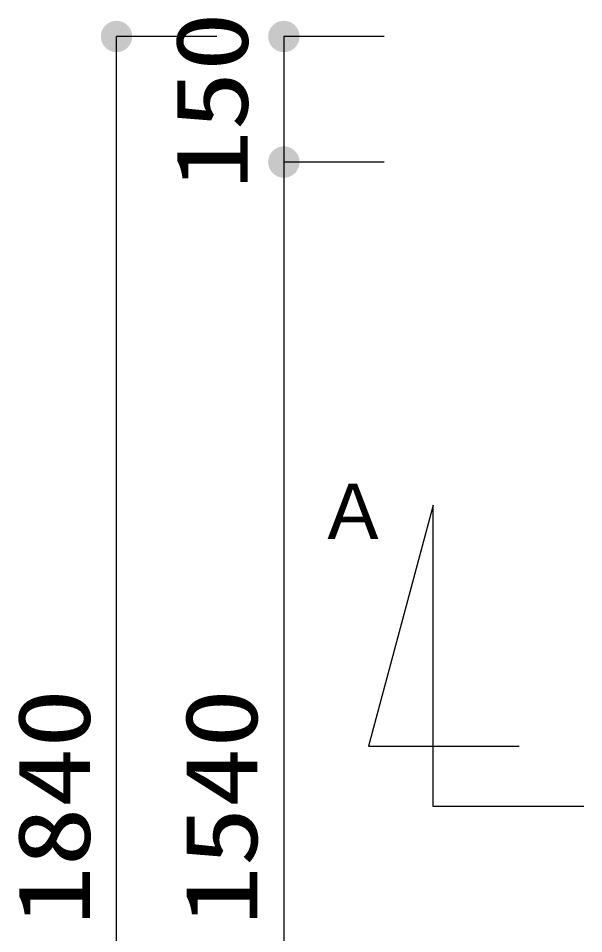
# Model space of a CAD drawing. Units: millimetres, scale not verified. Extents: x -24028 to 8910, y -6308 to 6308.
# Drawn here: x -6721 to -6045, y 3734 to 4828 of the extents above; entities that cross this region are included whole.
import ezdxf
from ezdxf.enums import TextEntityAlignment as Align

# ---------------------------------------------------------------- set-up
doc = ezdxf.new("R2010")
doc.units = ezdxf.units.MM
doc.header["$LTSCALE"] = 30
doc.layers.add('0-5_空気管', color=3, linetype='Continuous', lineweight=25)
doc.layers.add('0-E_00クル-フ-6寸法', color=132, linetype='Continuous', lineweight=25)
doc.styles.add('ＭＳ ゴシック', font='')
doc.styles.get('ＭＳ ゴシック').set_extended_font_data('MS Gothic')

msp = doc.modelspace()

# ---------------------------------------------------------------- linework, layer by layer
at = {"layer": '0-5_空気管'}
msp.add_lwpolyline([(-6044.66, 3886.37), (-6224.66, 3886.37), (-6224.66, 4246.37), (-6301.83, 3958.37), (-6121.83, 3958.37)], dxfattribs=at)
at = {"layer": '0-E_00クル-フ-6寸法', "color": 4}
for p, q in [((-6483.08, 4806.24), (-6603.08, 4806.24)), ((-6603.08, 2966.24), (-6603.08, 4806.24)), ((-6283.08, 4806.24), (-6403.08, 4806.24)), ((-6403.08, 4806.24), (-6403.08, 4656.24)), ((-6283.08, 4656.24), (-6403.08, 4656.24)), ((-6283.08, 4656.24), (-6403.08, 4656.24)), ((-6403.08, 4656.24), (-6403.08, 3116.24))]:
    msp.add_line(p, q, dxfattribs=at)
at = {"layer": '0-E_00クル-フ-6寸法'}
for points in [[(-6603.08, 4806.24), (-6612.11, 4822.67), (-6609.98, 4823.67)], [(-6603.08, 4806.24), (-6609.98, 4823.67), (-6607.74, 4824.4)], [(-6603.08, 4806.24), (-6607.74, 4824.4), (-6605.43, 4824.84)], [(-6603.08, 4806.24), (-6605.43, 4824.84), (-6603.08, 4824.99)], [(-6603.08, 4806.24), (-6603.08, 4824.99), (-6600.73, 4824.84)], [(-6603.08, 4806.24), (-6600.73, 4824.84), (-6598.41, 4824.4)], [(-6603.08, 4806.24), (-6598.41, 4824.4), (-6596.17, 4823.67)], [(-6603.08, 4806.24), (-6596.17, 4823.67), (-6594.04, 4822.67)], [(-6403.08, 4806.24), (-6412.11, 4822.67), (-6409.98, 4823.67)], [(-6403.08, 4806.24), (-6409.98, 4823.67), (-6407.74, 4824.4)], [(-6403.08, 4806.24), (-6407.74, 4824.4), (-6405.43, 4824.84)], [(-6403.08, 4806.24), (-6405.43, 4824.84), (-6403.08, 4824.99)], [(-6403.08, 4806.24), (-6403.08, 4824.99), (-6400.73, 4824.84)], [(-6403.08, 4806.24), (-6400.73, 4824.84), (-6398.41, 4824.4)], [(-6403.08, 4806.24), (-6398.41, 4824.4), (-6396.17, 4823.67)], [(-6403.08, 4806.24), (-6396.17, 4823.67), (-6394.04, 4822.67)], [(-6603.08, 4806.24), (-6620.91, 4812.03), (-6620.04, 4814.22)], [(-6603.08, 4806.24), (-6620.04, 4814.22), (-6618.91, 4816.28)], [(-6603.08, 4806.24), (-6618.91, 4816.28), (-6617.52, 4818.19)], [(-6603.08, 4806.24), (-6617.52, 4818.19), (-6615.91, 4819.91)], [(-6603.08, 4806.24), (-6615.91, 4819.91), (-6614.1, 4821.41)], [(-6603.08, 4806.24), (-6614.1, 4821.41), (-6612.11, 4822.67)], [(-6603.08, 4806.24), (-6594.04, 4822.67), (-6592.05, 4821.41)], [(-6603.08, 4806.24), (-6592.05, 4821.41), (-6590.24, 4819.91)], [(-6603.08, 4806.24), (-6590.24, 4819.91), (-6588.63, 4818.19)], [(-6603.08, 4806.24), (-6588.63, 4818.19), (-6587.24, 4816.28)], [(-6603.08, 4806.24), (-6587.24, 4816.28), (-6586.11, 4814.22)], [(-6603.08, 4806.24), (-6586.11, 4814.22), (-6585.24, 4812.03)], [(-6403.08, 4806.24), (-6420.91, 4812.03), (-6420.04, 4814.22)], [(-6403.08, 4806.24), (-6420.04, 4814.22), (-6418.91, 4816.28)], [(-6403.08, 4806.24), (-6418.91, 4816.28), (-6417.52, 4818.19)], [(-6403.08, 4806.24), (-6417.52, 4818.19), (-6415.91, 4819.91)], [(-6403.08, 4806.24), (-6415.91, 4819.91), (-6414.1, 4821.41)], [(-6403.08, 4806.24), (-6414.1, 4821.41), (-6412.11, 4822.67)], [(-6403.08, 4806.24), (-6394.04, 4822.67), (-6392.05, 4821.41)], [(-6403.08, 4806.24), (-6392.05, 4821.41), (-6390.24, 4819.91)], [(-6403.08, 4806.24), (-6390.24, 4819.91), (-6388.63, 4818.19)], [(-6403.08, 4806.24), (-6388.63, 4818.19), (-6387.24, 4816.28)], [(-6403.08, 4806.24), (-6387.24, 4816.28), (-6386.11, 4814.22)], [(-6403.08, 4806.24), (-6386.11, 4814.22), (-6385.24, 4812.03)], [(-6603.08, 4806.24), (-6621.79, 4807.41), (-6621.49, 4809.75)], [(-6603.08, 4806.24), (-6621.79, 4805.06), (-6621.79, 4807.41)], [(-6603.08, 4806.24), (-6621.49, 4802.72), (-6621.79, 4805.06)], [(-6603.08, 4806.24), (-6621.49, 4809.75), (-6620.91, 4812.03)], [(-6603.08, 4806.24), (-6620.91, 4800.44), (-6621.49, 4802.72)], [(-6603.08, 4806.24), (-6620.04, 4798.25), (-6620.91, 4800.44)], [(-6603.08, 4806.24), (-6618.91, 4796.19), (-6620.04, 4798.25)], [(-6603.08, 4806.24), (-6617.52, 4794.29), (-6618.91, 4796.19)], [(-6603.08, 4806.24), (-6615.91, 4792.57), (-6617.52, 4794.29)], [(-6603.08, 4806.24), (-6614.1, 4791.07), (-6615.91, 4792.57)], [(-6603.08, 4806.24), (-6612.11, 4789.81), (-6614.1, 4791.07)], [(-6603.08, 4806.24), (-6609.98, 4788.8), (-6612.11, 4789.81)], [(-6603.08, 4806.24), (-6607.74, 4788.08), (-6609.98, 4788.8)], [(-6603.08, 4806.24), (-6605.43, 4787.63), (-6607.74, 4788.08)], [(-6603.08, 4806.24), (-6603.08, 4787.49), (-6605.43, 4787.63)], [(-6603.08, 4806.24), (-6585.24, 4812.03), (-6584.66, 4809.75)], [(-6603.08, 4806.24), (-6584.66, 4809.75), (-6584.36, 4807.41)], [(-6603.08, 4806.24), (-6584.36, 4807.41), (-6584.36, 4805.06)], [(-6603.08, 4806.24), (-6600.73, 4787.63), (-6603.08, 4787.49)], [(-6603.08, 4806.24), (-6598.41, 4788.08), (-6600.73, 4787.63)], [(-6603.08, 4806.24), (-6596.17, 4788.8), (-6598.41, 4788.08)], [(-6603.08, 4806.24), (-6594.04, 4789.81), (-6596.17, 4788.8)], [(-6603.08, 4806.24), (-6592.05, 4791.07), (-6594.04, 4789.81)], [(-6603.08, 4806.24), (-6590.24, 4792.57), (-6592.05, 4791.07)], [(-6603.08, 4806.24), (-6588.63, 4794.29), (-6590.24, 4792.57)], [(-6603.08, 4806.24), (-6587.24, 4796.19), (-6588.63, 4794.29)], [(-6603.08, 4806.24), (-6586.11, 4798.25), (-6587.24, 4796.19)], [(-6603.08, 4806.24), (-6585.24, 4800.44), (-6586.11, 4798.25)], [(-6603.08, 4806.24), (-6584.66, 4802.72), (-6585.24, 4800.44)], [(-6603.08, 4806.24), (-6584.36, 4805.06), (-6584.66, 4802.72)], [(-6403.08, 4806.24), (-6421.79, 4807.41), (-6421.49, 4809.75)], [(-6403.08, 4806.24), (-6421.79, 4805.06), (-6421.79, 4807.41)], [(-6403.08, 4806.24), (-6421.49, 4802.72), (-6421.79, 4805.06)], [(-6403.08, 4806.24), (-6421.49, 4809.75), (-6420.91, 4812.03)], [(-6403.08, 4806.24), (-6420.91, 4800.44), (-6421.49, 4802.72)], [(-6403.08, 4806.24), (-6420.04, 4798.25), (-6420.91, 4800.44)], [(-6403.08, 4806.24), (-6418.91, 4796.19), (-6420.04, 4798.25)], [(-6403.08, 4806.24), (-6417.52, 4794.29), (-6418.91, 4796.19)], [(-6403.08, 4806.24), (-6415.91, 4792.57), (-6417.52, 4794.29)], [(-6403.08, 4806.24), (-6414.1, 4791.07), (-6415.91, 4792.57)], [(-6403.08, 4806.24), (-6412.11, 4789.81), (-6414.1, 4791.07)], [(-6403.08, 4806.24), (-6409.98, 4788.8), (-6412.11, 4789.81)], [(-6403.08, 4806.24), (-6407.74, 4788.08), (-6409.98, 4788.8)], [(-6403.08, 4806.24), (-6405.43, 4787.63), (-6407.74, 4788.08)], [(-6403.08, 4806.24), (-6403.08, 4787.49), (-6405.43, 4787.63)], [(-6403.08, 4806.24), (-6385.24, 4812.03), (-6384.66, 4809.75)], [(-6403.08, 4806.24), (-6384.66, 4809.75), (-6384.36, 4807.41)], [(-6403.08, 4806.24), (-6384.36, 4807.41), (-6384.36, 4805.06)], [(-6403.08, 4806.24), (-6400.73, 4787.63), (-6403.08, 4787.49)], [(-6403.08, 4806.24), (-6398.41, 4788.08), (-6400.73, 4787.63)], [(-6403.08, 4806.24), (-6396.17, 4788.8), (-6398.41, 4788.08)], [(-6403.08, 4806.24), (-6394.04, 4789.81), (-6396.17, 4788.8)], [(-6403.08, 4806.24), (-6392.05, 4791.07), (-6394.04, 4789.81)], [(-6403.08, 4806.24), (-6390.24, 4792.57), (-6392.05, 4791.07)], [(-6403.08, 4806.24), (-6388.63, 4794.29), (-6390.24, 4792.57)], [(-6403.08, 4806.24), (-6387.24, 4796.19), (-6388.63, 4794.29)], [(-6403.08, 4806.24), (-6386.11, 4798.25), (-6387.24, 4796.19)], [(-6403.08, 4806.24), (-6385.24, 4800.44), (-6386.11, 4798.25)], [(-6403.08, 4806.24), (-6384.66, 4802.72), (-6385.24, 4800.44)], [(-6403.08, 4806.24), (-6384.36, 4805.06), (-6384.66, 4802.72)], [(-6403.08, 4656.24), (-6415.91, 4669.9), (-6414.1, 4671.41)], [(-6403.08, 4656.24), (-6415.91, 4669.9), (-6414.1, 4671.41)], [(-6403.08, 4656.24), (-6414.1, 4671.41), (-6412.11, 4672.67)], [(-6403.08, 4656.24), (-6414.1, 4671.41), (-6412.11, 4672.67)], [(-6403.08, 4656.24), (-6412.11, 4672.67), (-6409.98, 4673.67)], [(-6403.08, 4656.24), (-6412.11, 4672.67), (-6409.98, 4673.67)], [(-6403.08, 4656.24), (-6409.98, 4673.67), (-6407.74, 4674.4)], [(-6403.08, 4656.24), (-6409.98, 4673.67), (-6407.74, 4674.4)], [(-6403.08, 4656.24), (-6407.74, 4674.4), (-6405.43, 4674.84)], [(-6403.08, 4656.24), (-6407.74, 4674.4), (-6405.43, 4674.84)], [(-6403.08, 4656.24), (-6405.43, 4674.84), (-6403.08, 4674.99)], [(-6403.08, 4656.24), (-6405.43, 4674.84), (-6403.08, 4674.99)], [(-6403.08, 4656.24), (-6403.08, 4674.99), (-6400.73, 4674.84)], [(-6403.08, 4656.24), (-6403.08, 4674.99), (-6400.73, 4674.84)], [(-6403.08, 4656.24), (-6400.73, 4674.84), (-6398.41, 4674.4)], [(-6403.08, 4656.24), (-6400.73, 4674.84), (-6398.41, 4674.4)], [(-6403.08, 4656.24), (-6398.41, 4674.4), (-6396.17, 4673.67)], [(-6403.08, 4656.24), (-6398.41, 4674.4), (-6396.17, 4673.67)], [(-6403.08, 4656.24), (-6396.17, 4673.67), (-6394.04, 4672.67)], [(-6403.08, 4656.24), (-6396.17, 4673.67), (-6394.04, 4672.67)], [(-6403.08, 4656.24), (-6394.04, 4672.67), (-6392.05, 4671.41)], [(-6403.08, 4656.24), (-6394.04, 4672.67), (-6392.05, 4671.41)], [(-6403.08, 4656.24), (-6392.05, 4671.41), (-6390.24, 4669.9)], [(-6403.08, 4656.24), (-6392.05, 4671.41), (-6390.24, 4669.9)], [(-6403.08, 4656.24), (-6421.79, 4657.41), (-6421.49, 4659.75)], [(-6403.08, 4656.24), (-6421.79, 4657.41), (-6421.49, 4659.75)], [(-6403.08, 4656.24), (-6421.49, 4659.75), (-6420.91, 4662.03)], [(-6403.08, 4656.24), (-6421.49, 4659.75), (-6420.91, 4662.03)], [(-6403.08, 4656.24), (-6420.91, 4662.03), (-6420.04, 4664.22)], [(-6403.08, 4656.24), (-6420.91, 4662.03), (-6420.04, 4664.22)], [(-6403.08, 4656.24), (-6420.04, 4664.22), (-6418.91, 4666.28)], [(-6403.08, 4656.24), (-6420.04, 4664.22), (-6418.91, 4666.28)], [(-6403.08, 4656.24), (-6418.91, 4666.28), (-6417.52, 4668.19)], [(-6403.08, 4656.24), (-6418.91, 4666.28), (-6417.52, 4668.19)], [(-6403.08, 4656.24), (-6417.52, 4668.19), (-6415.91, 4669.9)], [(-6403.08, 4656.24), (-6417.52, 4668.19), (-6415.91, 4669.9)], [(-6403.08, 4656.24), (-6390.24, 4669.9), (-6388.63, 4668.19)], [(-6403.08, 4656.24), (-6390.24, 4669.9), (-6388.63, 4668.19)], [(-6403.08, 4656.24), (-6388.63, 4668.19), (-6387.24, 4666.28)], [(-6403.08, 4656.24), (-6388.63, 4668.19), (-6387.24, 4666.28)], [(-6403.08, 4656.24), (-6387.24, 4666.28), (-6386.11, 4664.22)], [(-6403.08, 4656.24), (-6387.24, 4666.28), (-6386.11, 4664.22)], [(-6403.08, 4656.24), (-6386.11, 4664.22), (-6385.24, 4662.03)], [(-6403.08, 4656.24), (-6386.11, 4664.22), (-6385.24, 4662.03)], [(-6403.08, 4656.24), (-6385.24, 4662.03), (-6384.66, 4659.75)], [(-6403.08, 4656.24), (-6385.24, 4662.03), (-6384.66, 4659.75)], [(-6403.08, 4656.24), (-6384.66, 4659.75), (-6384.36, 4657.41)], [(-6403.08, 4656.24), (-6384.66, 4659.75), (-6384.36, 4657.41)], [(-6403.08, 4656.24), (-6421.79, 4655.06), (-6421.79, 4657.41)], [(-6403.08, 4656.24), (-6421.79, 4655.06), (-6421.79, 4657.41)], [(-6403.08, 4656.24), (-6421.49, 4652.72), (-6421.79, 4655.06)], [(-6403.08, 4656.24), (-6421.49, 4652.72), (-6421.79, 4655.06)], [(-6403.08, 4656.24), (-6420.91, 4650.44), (-6421.49, 4652.72)], [(-6403.08, 4656.24), (-6420.91, 4650.44), (-6421.49, 4652.72)], [(-6403.08, 4656.24), (-6420.04, 4648.25), (-6420.91, 4650.44)], [(-6403.08, 4656.24), (-6420.04, 4648.25), (-6420.91, 4650.44)], [(-6403.08, 4656.24), (-6418.91, 4646.19), (-6420.04, 4648.25)], [(-6403.08, 4656.24), (-6418.91, 4646.19), (-6420.04, 4648.25)], [(-6403.08, 4656.24), (-6417.52, 4644.28), (-6418.91, 4646.19)], [(-6403.08, 4656.24), (-6417.52, 4644.28), (-6418.91, 4646.19)], [(-6403.08, 4656.24), (-6415.91, 4642.57), (-6417.52, 4644.28)], [(-6403.08, 4656.24), (-6415.91, 4642.57), (-6417.52, 4644.28)], [(-6403.08, 4656.24), (-6414.1, 4641.07), (-6415.91, 4642.57)], [(-6403.08, 4656.24), (-6414.1, 4641.07), (-6415.91, 4642.57)], [(-6403.08, 4656.24), (-6412.11, 4639.81), (-6414.1, 4641.07)], [(-6403.08, 4656.24), (-6412.11, 4639.81), (-6414.1, 4641.07)], [(-6403.08, 4656.24), (-6409.98, 4638.8), (-6412.11, 4639.81)], [(-6403.08, 4656.24), (-6409.98, 4638.8), (-6412.11, 4639.81)], [(-6403.08, 4656.24), (-6407.74, 4638.08), (-6409.98, 4638.8)], [(-6403.08, 4656.24), (-6407.74, 4638.08), (-6409.98, 4638.8)], [(-6403.08, 4656.24), (-6405.43, 4637.63), (-6407.74, 4638.08)], [(-6403.08, 4656.24), (-6405.43, 4637.63), (-6407.74, 4638.08)], [(-6403.08, 4656.24), (-6403.08, 4637.49), (-6405.43, 4637.63)], [(-6403.08, 4656.24), (-6403.08, 4637.49), (-6405.43, 4637.63)], [(-6403.08, 4656.24), (-6384.36, 4657.41), (-6384.36, 4655.06)], [(-6403.08, 4656.24), (-6384.36, 4657.41), (-6384.36, 4655.06)], [(-6403.08, 4656.24), (-6400.73, 4637.63), (-6403.08, 4637.49)], [(-6403.08, 4656.24), (-6398.41, 4638.08), (-6400.73, 4637.63)], [(-6403.08, 4656.24), (-6396.17, 4638.8), (-6398.41, 4638.08)], [(-6403.08, 4656.24), (-6394.04, 4639.81), (-6396.17, 4638.8)], [(-6403.08, 4656.24), (-6392.05, 4641.07), (-6394.04, 4639.81)], [(-6403.08, 4656.24), (-6390.24, 4642.57), (-6392.05, 4641.07)], [(-6403.08, 4656.24), (-6388.63, 4644.28), (-6390.24, 4642.57)], [(-6403.08, 4656.24), (-6387.24, 4646.19), (-6388.63, 4644.28)], [(-6403.08, 4656.24), (-6386.11, 4648.25), (-6387.24, 4646.19)], [(-6403.08, 4656.24), (-6385.24, 4650.44), (-6386.11, 4648.25)], [(-6403.08, 4656.24), (-6384.66, 4652.72), (-6385.24, 4650.44)], [(-6403.08, 4656.24), (-6384.36, 4655.06), (-6384.66, 4652.72)], [(-6403.08, 4656.24), (-6400.73, 4637.63), (-6403.08, 4637.49)], [(-6403.08, 4656.24), (-6398.41, 4638.08), (-6400.73, 4637.63)], [(-6403.08, 4656.24), (-6396.17, 4638.8), (-6398.41, 4638.08)], [(-6403.08, 4656.24), (-6394.04, 4639.81), (-6396.17, 4638.8)], [(-6403.08, 4656.24), (-6392.05, 4641.07), (-6394.04, 4639.81)], [(-6403.08, 4656.24), (-6390.24, 4642.57), (-6392.05, 4641.07)], [(-6403.08, 4656.24), (-6388.63, 4644.28), (-6390.24, 4642.57)], [(-6403.08, 4656.24), (-6387.24, 4646.19), (-6388.63, 4644.28)], [(-6403.08, 4656.24), (-6386.11, 4648.25), (-6387.24, 4646.19)], [(-6403.08, 4656.24), (-6385.24, 4650.44), (-6386.11, 4648.25)], [(-6403.08, 4656.24), (-6384.66, 4652.72), (-6385.24, 4650.44)], [(-6403.08, 4656.24), (-6384.36, 4655.06), (-6384.66, 4652.72)]]:
    msp.add_solid(points, dxfattribs=at)

# ---------------------------------------------------------------- texts
at = {"layer": '0-5_空気管', "color": 4, "style": 'ＭＳ ゴシック'}
msp.add_text('Ａ', height=65.98, dxfattribs=at).set_placement((-6364.98, 4185.92), align=Align.BOTTOM_LEFT)
at = {"layer": '0-E_00クル-フ-6寸法', "color": 3, "style": 'ＭＳ ゴシック', "width": 1.2}
for s, p in [('150', (-6420.17, 4623.24)), ('1840', (-6608.92, 3743.95)), ('1540', (-6408.92, 3743.95))]:
    msp.add_text(s, height=86.66, rotation=90, dxfattribs=at).set_placement(p, align=Align.BOTTOM_LEFT)

doc.saveas('drawing.dxf')
